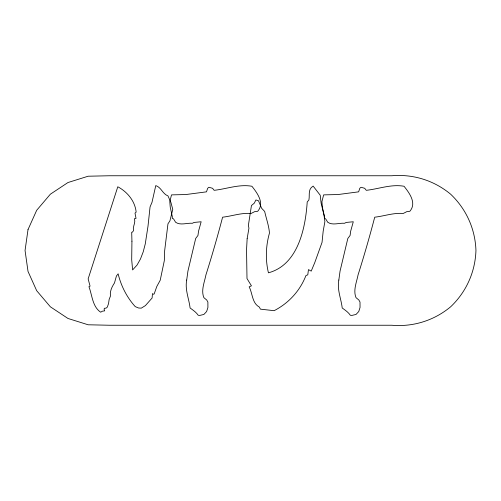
<?xml version="1.0" encoding="UTF-8"?>
<svg xmlns="http://www.w3.org/2000/svg" width="501" height="501" viewBox="0 0 501 501"><rect width="100%" height="100%" fill="white"/><g stroke="black" fill="none" stroke-linecap="round" stroke-linejoin="round"><path stroke-width="0.75" d="M186.698 280.04C184.819 289.647 189.021 298.784 190.092 307.977C193.023 310.157 196.173 312.211 198.189 315.248L199.786 315.417L203.888 314.446L206.625 311.528L207.909 307.47L207.884 302.059L206.744 300.03L203.888 297.663C200.838 290.405 204.514 282.176 205.942 274.842C211.942 255.911 217.522 236.585 222.594 217.196C232.107 216.119 241.444 212.631 251.101 213.476L254.752 211.616L257.721 211.278C264.791 203.137 257.314 193.092 251.903 186.259C239.19 183.967 226.696 188.958 214.152 190.317L212.556 188.288L208.911 187.274L207.652 188.288L206.512 191.839L185.871 194.545L171.505 194.883L169.795 201.646L170.246 207.22L172.3 216.52L172.3 218.38L173.559 218.887L175.607 222.269C180.56 225.675 186.854 222.763 192.371 223.283L194.081 222.438L201.151 221.761L198.534 231.23L197.964 235.457L195.678 238.495L187.925 271.122L186.698 280.04M338.833 280.04C336.954 289.647 341.15 298.784 342.221 307.977C345.151 310.157 348.301 312.211 350.318 315.248L351.915 315.417L356.023 314.446L358.76 311.528L360.044 307.47L360.012 302.059L358.873 300.03L356.023 297.663C352.973 290.405 356.643 282.176 358.077 274.842C364.077 255.911 369.65 236.585 374.723 217.196C384.236 216.119 393.573 212.631 403.236 213.476L406.881 211.616L409.849 211.278C416.92 203.137 409.449 193.092 404.031 186.259C391.319 183.967 378.825 188.958 366.287 190.317L364.69 188.288L361.039 187.274L359.787 188.288L358.647 191.839L338.006 194.545L323.633 194.883L321.924 201.646L322.381 207.22L324.435 216.52L324.435 218.38L325.688 218.887L327.742 222.269C332.689 225.675 338.989 222.763 344.506 223.283L346.216 222.438L353.286 221.761L350.662 231.23L350.093 235.457L347.813 238.495L340.054 271.122L338.833 280.04M131.932 241.2L131.7 259.8L132.615 269.939L137.036 265.079L140.487 258.954L143.223 251.809L145.271 243.906L148.008 226.158L150.062 206.888L152.003 202.323L155.767 185.583C161.234 187.318 162.625 193.962 167.967 195.897L170.935 202.492L172.757 209.418L169.908 220.916L167.967 223.79L164.66 250.669L164.322 260.645L160.214 280.253L156.794 286.509L154.17 293.949L153.488 294.281L152.461 293.611L152.116 298.001L145.39 305.61L141.282 308.146L138.633 308.021L135.239 306.625C126.853 297.344 121.067 285.965 118.13 273.828L116.42 276.026L114.485 282.959C112.024 286.61 109.638 291.4 110.489 295.972L109.124 299.523L108.554 303.581L107.295 307.132L106.156 308.102L104.333 308.315L104.108 309.33L104.678 310.852L102.392 311.19L100.682 312.204C92.409 306.744 92.203 295.208 88.94 286.678L90.08 286.171L88.138 278.9L117.791 186.767C127.348 191.877 135.051 201.095 136.153 212.123L135.013 213.138L136.034 218.38L134.437 218.718C135.903 222.907 132.408 226.565 133.529 230.723L132.27 232.245L131.7 232.245L131.932 241.2M247.143 238.708L246.542 249.824L246.999 278.562L251.446 285.833L249.166 286.848C252.585 293.367 252.084 303.161 259.199 306.963L260.457 309.161L274.141 310.683C288.726 303.149 300.024 290.818 305.954 275.519L307.783 274.842L308.466 269.601L311.202 271.122L314.741 262.674L322.037 242.384L323.176 231.23L324.886 221.592L323.978 214.998L321.122 203.168L320.214 195.221L313.144 186.09C307.658 189.246 309.925 195.221 308.892 199.993L307.213 201.984C305.46 228.425 297.976 264.866 268.436 272.813C265.305 259.806 265.78 245.935 269.463 233.09C268.905 225.657 266.244 218.674 264.672 211.447L261.597 208.234L258.516 200.801L255.892 199.955L254.295 203.168L251.446 205.535L248.364 225.481L248.934 228.187L247.143 238.708M28.018 229.577L25.05 250.5L28.018 271.423L36.679 290.693L50.357 306.8L67.973 318.467L88.138 324.78L109.262 325.243L391.738 325.243C413.212 327.078 434.048 320.559 450.643 306.8C466.274 291.958 475.224 272.043 475.95 250.5C475.224 228.957 466.274 209.042 450.643 194.2C434.048 180.441 413.212 173.922 391.738 175.757L109.262 175.757L88.138 176.22L67.973 182.533L50.357 194.2L36.679 210.307L28.018 229.577"/></g></svg>
